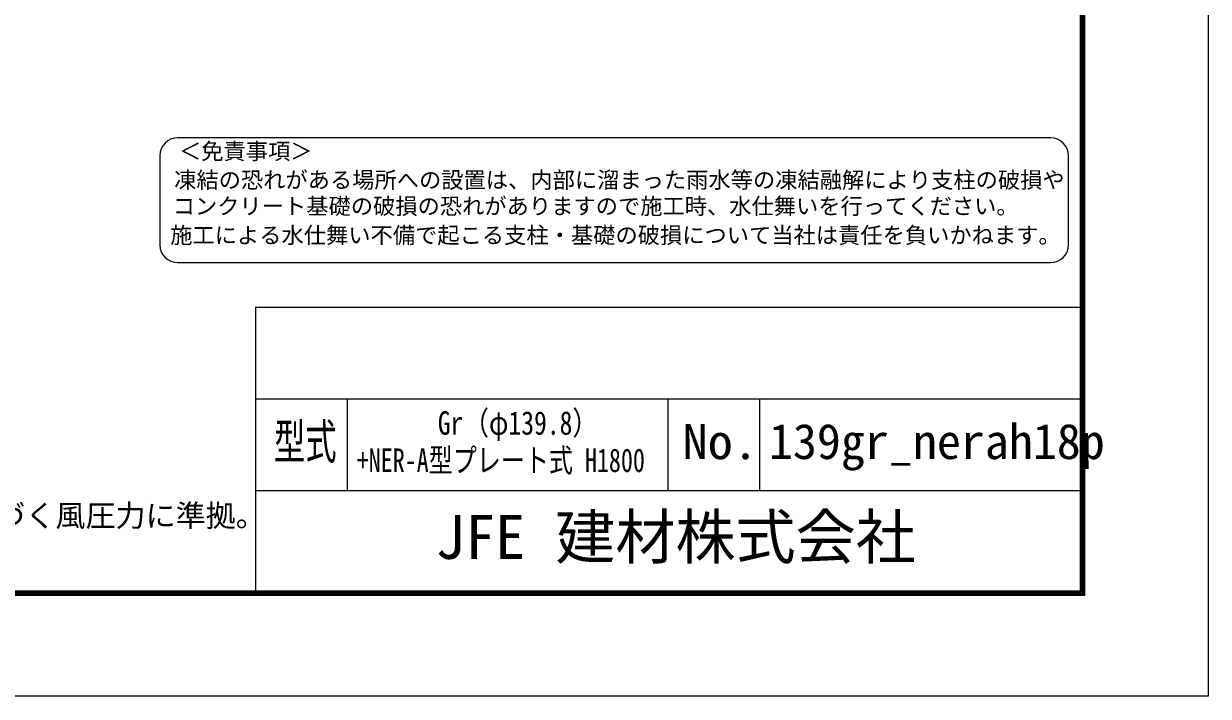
# Model space of a CAD drawing. Units: millimetres, scale not verified. Extents: x -6299 to 6301, y -4455 to 4455.
# Drawn here: x 2421 to 6301, y -4455 to -2250 of the extents above; entities that cross this region are included whole.
import ezdxf
from ezdxf.enums import TextEntityAlignment as Align

# ---------------------------------------------------------------- set-up
doc = ezdxf.new("R2010")
doc.units = ezdxf.units.MM
doc.header["$LTSCALE"] = 15
for name, color, linetype, lineweight in [('0-0_D-STR-TXT', 7, 'Continuous', 9), ('0-1_D-TTL', 7, 'Continuous', 9), ('0-2_D-TTL-TXT', 7, 'Continuous', 9)]:
    doc.layers.add(name, color=color, linetype=linetype, lineweight=lineweight)
doc.styles.add('ＭＳ ゴシック', font='')
doc.styles.get('ＭＳ ゴシック').set_extended_font_data('MS Gothic')

msp = doc.modelspace()

# ---------------------------------------------------------------- linework, layer by layer
at = {"layer": '0-1_D-TTL'}
for p, q in [((3180.84, -3180.03), (3180.84, -4110.03)), ((3180.84, -3180.03), (5880.84, -3180.03)), ((3180.84, -3480.03), (5880.84, -3480.03)), ((3480.84, -3480.03), (3480.84, -3780.03)), ((4530.84, -3480.03), (4530.84, -3780.03)), ((4830.84, -3480.03), (4830.84, -3780.03)), ((3180.84, -3780.03), (5880.84, -3780.03))]:
    msp.add_line(p, q, dxfattribs=at)
at = {"layer": '0-1_D-TTL', "color": 2}
msp.add_lwpolyline([(-6299.16, 4454.97), (6300.84, 4454.97), (6300.84, -4455.03), (-6299.16, -4455.03)], close=True, dxfattribs=at)
at = {"layer": '0-1_D-TTL'}
for points in [[(-5894.16, 4124.97), (5895.84, 4124.97), (5895.84, -4125.03), (-5894.16, -4125.03)], [(-5890.41, 4121.22), (5892.09, 4121.22), (5892.09, -4121.28), (-5890.41, -4121.28)], [(-5886.66, 4117.47), (5888.34, 4117.47), (5888.34, -4117.53), (-5886.66, -4117.53)], [(-5882.91, 4113.72), (5884.59, 4113.72), (5884.59, -4113.78), (-5882.91, -4113.78)], [(-5879.16, 4109.97), (5880.84, 4109.97), (5880.84, -4110.03), (-5879.16, -4110.03)]]:
    msp.add_lwpolyline(points, close=True, dxfattribs=at)
at = {"layer": '0-2_D-TTL-TXT', "color": 2}
for p, q in [((5784.35, -2624.46), (2925.63, -2624.46)), ((2867.18, -2682.91), (2867.18, -2975.14)), ((5842.8, -2975.14), (5842.8, -2682.91)), ((2925.63, -3033.59), (5784.35, -3033.59))]:
    msp.add_line(p, q, dxfattribs=at)
for centre, start, end in [((2925.63, -2682.91), 90, 180), ((5784.35, -2682.91), 0, 90), ((2925.63, -2975.14), 180, 270), ((5784.35, -2975.14), 270, 0)]:
    msp.add_arc(centre, 58.45, start, end, dxfattribs=at)

# ---------------------------------------------------------------- texts
at = {"layer": '0-0_D-STR-TXT', "style": 'ＭＳ ゴシック'}
msp.add_text('（設計条件）風荷重：昭和57年改正 建築基準法・同施行令に基づく風圧力に準拠。', height=72.14, dxfattribs=at).set_placement((-475.34, -3920.44), align=Align.BOTTOM_LEFT)
at = {"layer": '0-2_D-TTL-TXT', "style": 'ＭＳ ゴシック'}
for s, height, p in [('＜免責事項＞ \u3000\u3000', 53.45, (2929.96, -2711.17)), ('凍結の恐れがある場所への設置は、内部に溜まった雨水等の凍結融解により支柱の破損や', 53.45, (2914.16, -2805.27)), ('コンクリート基礎の破損の恐れがありますので施工時、水仕舞いを行ってください。', 53.45, (2909.35, -2891.09)), ('施工による水仕舞い不備で起こる支柱・基礎の破損について当社は責任を負いかねます。 ', 53.45, (2901.18, -2986.35)), ('139gr_nerah18p', 115.5, (4861.84, -3711.95)), ('JFE 建材株式会社', 144.3, (3769.41, -4047.79))]:
    msp.add_text(s, height=height, dxfattribs=at).set_placement(p, align=Align.BOTTOM_LEFT)
for s, height, width, p in [('Gr（φ139.8）', 76.97, 0.8, (3777.53, -3620.61)), ('型式', 115.5, 0.65, (3241.24, -3712.24)), ('No.', 115.5, 1.05, (4578.84, -3712.24)), ('+NER-A型プレート式 H1800', 76.97, 0.75, (3512.09, -3742.8))]:
    msp.add_text(s, height=height, dxfattribs=dict(at, width=width)).set_placement(p, align=Align.BOTTOM_LEFT)

doc.saveas('drawing.dxf')
